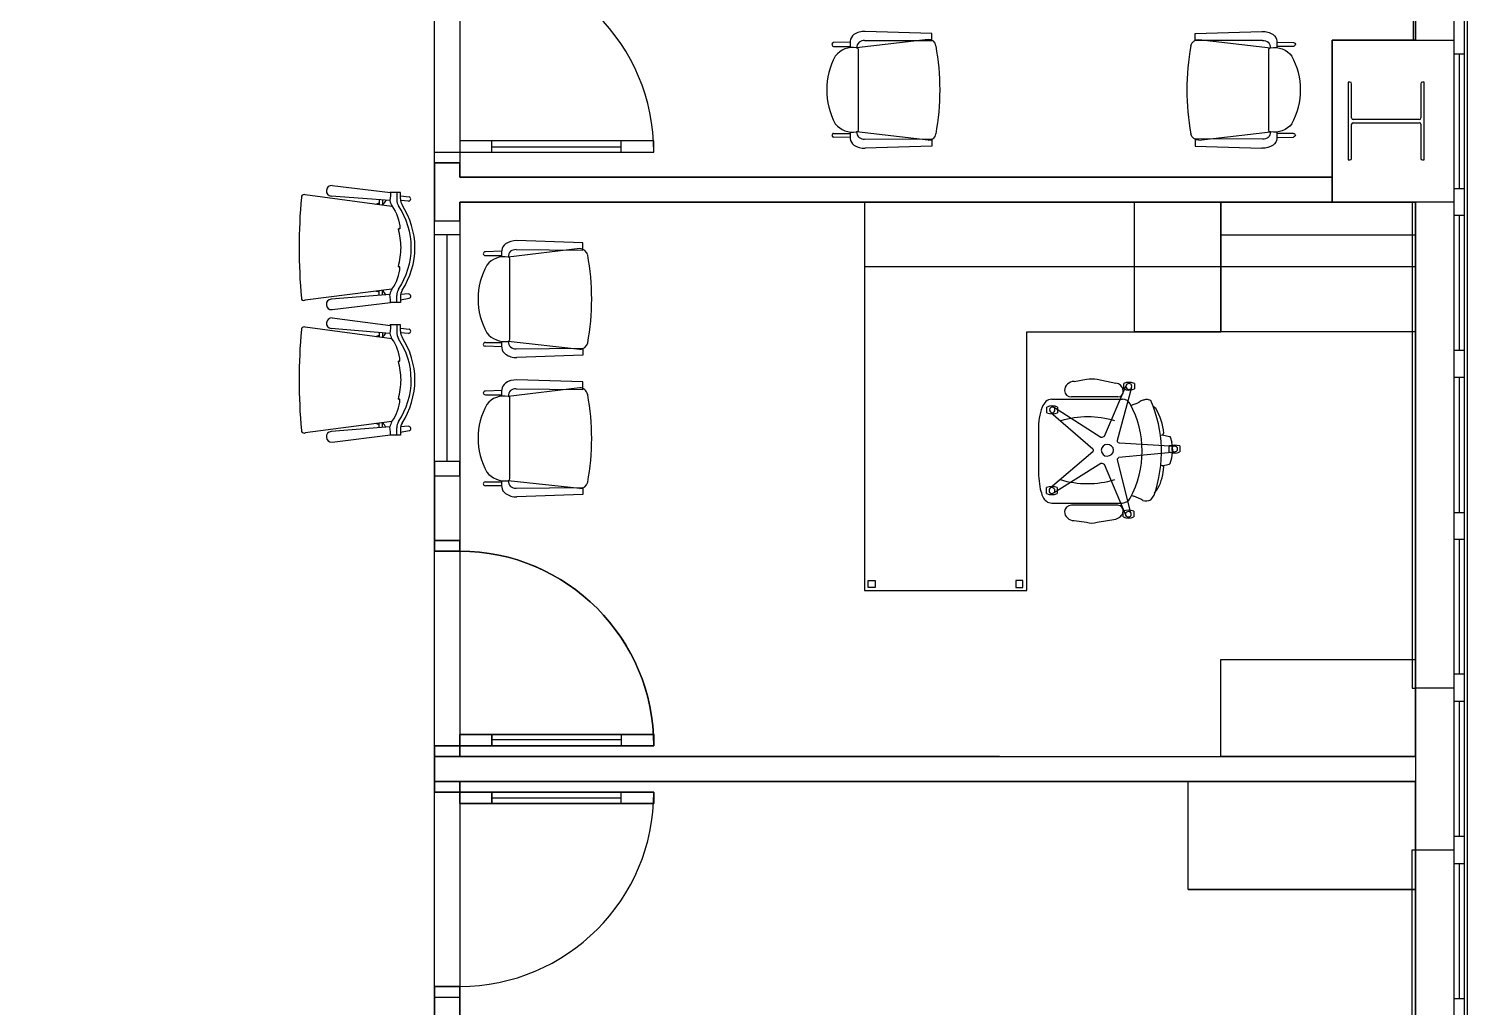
# Model space of a CAD drawing. Header units: inches. Extents: x 0 to 165, y 0 to 113.
# Drawn here: x 142.47 to 164.68, y 83.49 to 98.59 of the extents above; entities that cross this region are included whole.
import ezdxf

# ---------------------------------------------------------------- set-up
doc = ezdxf.new("R2010")
doc.units = ezdxf.units.IN
doc.header["$MEASUREMENT"] = 0
for name, color, linetype in [('COE', 2, 'Continuous'), ('ExtWalls', 7, 'Continuous'), ('Furnishings', 7, 'Continuous'), ('IntDoorsWindows', 4, 'Continuous'), ('IntWalls', 5, 'Continuous'), ('Structure', 1, 'Continuous')]:
    doc.layers.add(name, color=color, linetype=linetype)

msp = doc.modelspace()

# ---------------------------------------------------------------- linework, layer by layer
at = {"layer": 'COE'}
for points in [[(129.652, 112.618), (147.184, 112.618), (147.184, 111.333), (149.679, 111.333), (149.679, 112.618), (162.18, 112.618), (162.18, 110.921), (163.884, 110.921), (163.884, 98.42), (162.6, 98.42), (162.6, 95.917), (163.884, 95.917), (163.884, 73.419), (162.6, 73.419), (162.6, 70.916), (163.835, 70.916), (163.884, 48.418)], [(127.626, 82.955), (148.674, 82.955), (148.74, 82.955), (148.74, 101.541), (139.138, 101.541), (139.138, 98.379), (129.536, 98.379), (129.536, 96.518), (129.536, 96.419), (127.618, 96.419), (127.622, 82.959)]]:
    msp.add_lwpolyline(points, dxfattribs=at)
for points in [[(152.355, 112.618), (152.355, 101.541), (149.127, 101.541), (149.127, 96.304), (162.6, 96.304), (162.6, 98.42), (163.884, 98.42), (163.884, 100.916), (163.884, 100.916), (163.884, 103.419), (163.884, 103.419), (163.884, 110.921), (162.18, 110.921), (162.18, 112.618)], [(149.127, 95.917), (149.127, 87.361), (163.884, 87.361), (163.884, 88.415), (163.884, 88.415), (163.884, 95.917)], [(163.884, 86.974), (149.127, 86.974), (149.127, 77.355), (163.884, 77.355)]]:
    msp.add_lwpolyline(points, close=True, dxfattribs=at)
at = {"layer": 'ExtWalls'}
for points in [[(7.164, 113.416), (164.683, 113.416), (164.683, 5.909), (164.683, 8.412)], [(7.164, 113.416), (164.683, 113.416), (164.683, 5.909), (82.844, 5.909)], [(164.642, 10.907), (164.642, 70.916), (164.642, 95.917), (164.642, 113.375), (164.477, 113.375), (164.477, 113.21), (164.477, 95.917), (164.477, 70.916), (164.477, 10.907)], [(163.884, 100.916), (163.851, 100.916), (163.851, 98.42)], [(164.477, 95.917), (162.6, 95.917), (162.6, 98.42), (164.477, 98.42)], [(164.477, 98.206), (164.642, 98.206)], [(164.56, 98.206), (164.56, 96.123)], [(164.642, 96.123), (164.477, 96.123)], [(163.835, 95.917), (163.835, 88.415), (163.884, 88.415)], [(163.884, 95.917), (163.884, 93.916)], [(164.642, 95.711), (164.477, 95.711)], [(164.56, 95.711), (164.56, 93.628)], [(164.642, 93.628), (164.477, 93.628)], [(164.642, 93.208), (164.477, 93.208)], [(164.56, 93.208), (164.56, 91.124)], [(164.642, 91.124), (164.477, 91.124)], [(164.642, 90.712), (164.477, 90.712)], [(164.56, 90.712), (164.56, 88.629)], [(164.642, 88.629), (164.477, 88.629)], [(164.477, 88.415), (163.884, 88.415), (163.884, 85.92), (164.477, 85.92)], [(164.642, 88.209), (164.477, 88.209)], [(164.56, 88.209), (164.56, 86.126)], [(164.642, 86.126), (164.477, 86.126)], [(163.884, 78.418), (163.835, 78.418), (163.835, 85.92), (163.884, 85.92)], [(164.642, 85.706), (164.477, 85.706)], [(164.56, 85.706), (164.56, 83.622)], [(164.642, 83.622), (164.477, 83.622)]]:
    msp.add_lwpolyline(points, dxfattribs=at)
at = {"layer": 'Furnishings'}
for points in [[(156.358, 98.429), (155.254, 98.297)], [(155.378, 98.412), (156.415, 98.412), (156.415, 98.519), (155.386, 98.552)], [(161.521, 98.412), (160.483, 98.412), (160.483, 98.519), (161.513, 98.552)], [(160.541, 98.429), (161.644, 98.297)], [(155.155, 98.387), (154.9, 98.379)], [(154.9, 98.322), (155.155, 98.322)], [(155.287, 97.029), (155.287, 98.272)], [(161.62, 97.029), (161.62, 98.272)], [(161.743, 98.387), (161.999, 98.379)], [(161.999, 98.322), (161.743, 98.322)], [(154.9, 96.979), (155.155, 96.979)], [(155.155, 96.913), (154.9, 96.922)], [(156.358, 96.872), (155.254, 97.004)], [(155.378, 96.889), (156.415, 96.897), (156.415, 96.782), (155.386, 96.749)], [(161.521, 96.889), (160.483, 96.897), (160.483, 96.782), (161.513, 96.749)], [(160.541, 96.872), (161.644, 97.004)], [(161.999, 96.979), (161.743, 96.979)], [(161.743, 96.913), (161.999, 96.922)], [(147.159, 96.172), (148.057, 96.065), (148.057, 96.016), (148.049, 95.942), (147.143, 96.008)], [(148.081, 95.851), (146.739, 96.032)], [(147.884, 95.95), (147.884, 95.884)], [(147.933, 95.95), (147.933, 95.876)], [(148.213, 95.966), (148.213, 96.065), (148.156, 96.065), (148.049, 96.065)], [(148.156, 96.065), (148.156, 95.95)], [(148.213, 96.016), (148.345, 95.999)], [(148.337, 95.933), (148.213, 95.942)], [(160.879, 95.917), (163.884, 95.917)], [(150, 95.184), (151.03, 95.176), (151.03, 95.291), (150.008, 95.324)], [(149.778, 95.159), (149.523, 95.151)], [(149.523, 95.093), (149.778, 95.093)], [(150.98, 95.201), (149.877, 95.069)], [(148.205, 94.921), (148.18, 94.921), (148.197, 94.921)], [(149.901, 93.801), (149.901, 95.044)], [(163.884, 94.921), (155.378, 94.921)], [(148.081, 94.575), (146.739, 94.402)], [(147.159, 94.262), (148.057, 94.369), (148.057, 94.41), (148.049, 94.492), (147.143, 94.418)], [(147.884, 94.476), (147.884, 94.55)], [(147.933, 94.484), (147.933, 94.558)], [(148.213, 94.459), (148.213, 94.369), (148.156, 94.369), (148.049, 94.369)], [(148.156, 94.369), (148.156, 94.476)], [(148.337, 94.501), (148.213, 94.492)], [(148.213, 94.41), (148.345, 94.435)], [(148.081, 93.809), (146.739, 93.99)], [(147.159, 94.13), (148.057, 94.015), (148.057, 93.974), (148.049, 93.891), (147.143, 93.965)], [(148.213, 93.924), (148.213, 94.023), (148.156, 94.023), (148.049, 94.023)], [(148.156, 94.023), (148.156, 93.908)], [(148.213, 93.974), (148.345, 93.957)], [(147.884, 93.908), (147.884, 93.834)], [(147.933, 93.899), (147.933, 93.834)], [(148.337, 93.891), (148.213, 93.899)], [(149.523, 93.751), (149.778, 93.751)], [(150.98, 93.644), (149.877, 93.768)], [(163.884, 93.916), (160.879, 93.916)], [(149.778, 93.685), (149.523, 93.694)], [(150, 93.652), (151.03, 93.661), (151.03, 93.554), (150.008, 93.521)], [(148.205, 93.463), (148.18, 93.463), (148.197, 93.463)], [(150, 93.035), (151.03, 93.026), (151.03, 93.142), (150.008, 93.175)], [(159.413, 93.084), (159.075, 92.302), (159.067, 92.294), (159.042, 92.285), (159.026, 92.285), (158.293, 92.755)], [(160.179, 92.145), (159.314, 92.195), (159.298, 92.203), (159.281, 92.219), (159.281, 92.244), (159.503, 93.059)], [(159.38, 93.035), (159.38, 93.117)], [(159.545, 93.117), (159.545, 93.035)], [(148.205, 92.878), (148.18, 92.878), (148.197, 92.878)], [(149.778, 93.01), (149.523, 93.002)], [(149.523, 92.944), (149.778, 92.944)], [(150.98, 93.051), (149.877, 92.919)], [(149.901, 91.651), (149.901, 92.895)], [(158.268, 92.878), (159.363, 92.878)], [(159.289, 92.911), (158.573, 92.911)], [(158.194, 92.664), (158.194, 92.755)], [(158.252, 92.672), (158.902, 92.112), (158.91, 92.096), (158.91, 92.079), (158.902, 92.063), (158.243, 91.503)], [(158.359, 92.755), (158.359, 92.664)], [(148.081, 92.532), (146.739, 92.359)], [(147.159, 92.211), (148.057, 92.327), (148.057, 92.368), (148.049, 92.45), (147.143, 92.376)], [(147.884, 92.434), (147.884, 92.508)], [(147.933, 92.442), (147.933, 92.516)], [(148.213, 92.417), (148.213, 92.318), (148.156, 92.318), (148.049, 92.318)], [(148.156, 92.318), (148.156, 92.434)], [(148.337, 92.458), (148.213, 92.45)], [(148.213, 92.368), (148.345, 92.392)], [(159.94, 92.318), (159.981, 92.327)], [(159.973, 92.327), (160.088, 92.302), (160.096, 92.302), (160.096, 92.294), (160.121, 92.211)], [(160.137, 92.088), (160.121, 92.211)], [(159.487, 91.124), (159.281, 91.939), (159.281, 91.956), (159.298, 91.972), (159.306, 91.981), (160.179, 92.063)], [(160.08, 92.063), (160.08, 92.154)], [(160.096, 91.882), (160.121, 91.972), (160.137, 92.088)], [(160.245, 92.154), (160.245, 92.063)], [(158.293, 91.429), (159.026, 91.89), (159.042, 91.89), (159.059, 91.882), (159.075, 91.874), (159.413, 91.083)], [(159.981, 91.849), (159.948, 91.857)], [(159.973, 91.849), (160.08, 91.874)], [(159.989, 91.75), (159.997, 91.824)], [(149.523, 91.602), (149.778, 91.602)], [(149.778, 91.536), (149.523, 91.536)], [(150.98, 91.495), (149.877, 91.618)], [(150, 91.503), (151.03, 91.511), (151.03, 91.404), (150.008, 91.371)], [(158.079, 91.569), (158.087, 91.487)], [(158.186, 91.421), (158.186, 91.511)], [(158.35, 91.511), (158.35, 91.421)], [(158.268, 91.272), (159.363, 91.272)], [(159.289, 91.239), (158.573, 91.239)], [(159.372, 91.058), (159.372, 91.149)], [(159.536, 91.149), (159.536, 91.058)], [(160.376, 85.31), (163.884, 85.31)]]:
    msp.add_lwpolyline(points, dxfattribs=at)
for points in [[(146.682, 95.991, 0.023893), (146.649, 95.217, 0.023642), (146.682, 94.435)], [(148.081, 95.859, -0.135313), (148.205, 95.505), (148.18, 95.505), (148.197, 95.505)], [(148.18, 94.575, 0.154054), (148.378, 95.217, 0.154054), (148.18, 95.859)], [(146.682, 93.949, 0.023893), (146.649, 93.175, 0.023975), (146.682, 92.392)], [(148.18, 92.532, 0.154054), (148.378, 93.175, 0.153124), (148.18, 93.809)], [(158.614, 93.15), (158.803, 93.183, -0.075021), (158.968, 93.183), (159.256, 93.125)], [(159.8, 91.322, 0.000008), (159.849, 91.396, 0.186521), (159.8, 92.854)], [(159.997, 92.351, 0.127497), (159.874, 92.73), (159.833, 92.763)], [(158.614, 91.001), (158.803, 90.976, 0.150026), (158.968, 90.976), (159.256, 91.025)]]:
    msp.add_lwpolyline(points, format="xyb", dxfattribs=at)
for points in [[(157.881, 93.916), (160.879, 93.916), (160.879, 95.917), (157.881, 95.917), (155.378, 95.917), (155.378, 91.165), (155.378, 89.922), (156.629, 89.922), (157.881, 89.922), (157.881, 91.165)], [(159.545, 93.916), (159.545, 95.917), (160.879, 95.917), (160.879, 93.916)], [(160.879, 95.415), (163.884, 95.415), (163.884, 93.916), (160.879, 93.916)], [(155.435, 89.971), (155.435, 90.078), (155.542, 90.078), (155.542, 89.971)], [(157.823, 89.971), (157.823, 90.078), (157.716, 90.078), (157.716, 89.971)], [(163.884, 87.361), (160.879, 87.361), (160.879, 88.86), (163.884, 88.86)], [(160.376, 86.974), (163.884, 86.974), (163.884, 85.31), (160.376, 85.31)]]:
    msp.add_lwpolyline(points, close=True, dxfattribs=at)
for centre, radius, start, end in [((155.914, 97.65), 1.119, 152.1399, 207.8601), ((152.776, 97.65), 3.767, 349.6095, 10.3905), ((164.123, 97.65), 3.768, 169.6111, 190.3889), ((161.036, 97.65), 1.074, 330.8705, 29.1295), ((68.768, 254.109), 176.88, 296.55163, 296.56952), ((147.113, 95.206), 1.108, 0.5782, 15.677), ((147.221, 95.222), 1.215, 326.854, 359.7475), ((150.006, 95.122), 0.235, 166.8155, 193.1845), ((147.398, 94.422), 3.767, 349.6109, 10.3891), ((150.485, 94.422), 1.074, 150.8656, 209.1344), ((42.401, 304.826), 235.862, 296.55237, 296.5658), ((149.972, 93.718), 0.2, 165.7279, 194.2721), ((147.172, 93.186), 1.264, 327.5235, 359.4677), ((147.443, 92.269), 3.722, 349.5481, 10.4519), ((150.485, 92.273), 1.074, 150.8656, 209.1344), ((159.079, 92.417), 1.017, 160.6107, 180.4688), ((158.138, 92.075), 1.526, 331.471, 28.529), ((-69.703, 665.972), 617.318, 291.794592, 291.80694), ((158.824, 91.171), 1.431, 73.1046, 106.8954), ((159.125, 92.087), 0.0914, 90.5038, 269.4966), ((149.972, 91.569), 0.2, 165.7279, 194.2721), ((158.82, 93.032), 1.459, 253.2682, 286.7318), ((159.297, 90.689), 0.731, 58.7218, 70.8759)]:
    msp.add_arc(centre, radius, start, end, dxfattribs=at)
for points in [[(155.213, 98.503), (155.18, 98.478), (155.164, 98.445), (155.155, 98.404)], [(155.155, 98.404), (155.155, 98.371), (155.155, 98.338), (155.155, 98.305)], [(155.386, 98.552), (155.328, 98.56), (155.262, 98.536), (155.213, 98.503)], [(155.378, 98.412), (155.345, 98.412), (155.32, 98.404), (155.295, 98.387)], [(156.481, 98.33), (156.473, 98.387), (156.424, 98.429), (156.358, 98.429)], [(160.417, 98.33), (160.426, 98.387), (160.483, 98.429), (160.541, 98.429)], [(161.513, 98.552), (161.579, 98.56), (161.636, 98.536), (161.686, 98.503)], [(161.521, 98.412), (161.554, 98.412), (161.587, 98.404), (161.612, 98.387)], [(161.686, 98.503), (161.719, 98.478), (161.743, 98.445), (161.743, 98.404)], [(161.743, 98.404), (161.743, 98.371), (161.743, 98.338), (161.743, 98.305)], [(154.9, 98.379), (154.884, 98.379), (154.875, 98.371), (154.875, 98.355)], [(154.875, 98.355), (154.875, 98.338), (154.884, 98.322), (154.9, 98.322)], [(155.254, 98.297), (155.131, 98.322), (155.007, 98.272), (154.925, 98.173)], [(155.295, 98.387), (155.271, 98.363), (155.254, 98.33), (155.254, 98.297)], [(155.287, 98.272), (155.279, 98.289), (155.271, 98.297), (155.254, 98.297)], [(161.612, 98.387), (161.636, 98.363), (161.644, 98.33), (161.644, 98.297)], [(161.62, 98.272), (161.62, 98.289), (161.628, 98.297), (161.644, 98.297)], [(161.644, 98.297), (161.768, 98.322), (161.9, 98.272), (161.974, 98.173)], [(161.999, 98.379), (162.015, 98.379), (162.032, 98.371), (162.032, 98.355)], [(162.032, 98.355), (162.023, 98.338), (162.015, 98.322), (161.999, 98.322)], [(154.925, 97.127), (155.007, 97.029), (155.131, 96.979), (155.254, 97.004)], [(161.974, 97.127), (161.9, 97.029), (161.768, 96.979), (161.644, 97.004)], [(154.9, 96.979), (154.884, 96.979), (154.875, 96.963), (154.875, 96.946)], [(154.875, 96.946), (154.875, 96.93), (154.884, 96.922), (154.9, 96.922)], [(155.155, 96.996), (155.155, 96.963), (155.155, 96.93), (155.155, 96.897)], [(155.155, 96.897), (155.164, 96.856), (155.18, 96.823), (155.213, 96.798)], [(155.254, 97.004), (155.271, 97.004), (155.279, 97.012), (155.287, 97.029)], [(155.254, 97.004), (155.254, 96.971), (155.271, 96.938), (155.295, 96.913)], [(155.295, 96.913), (155.32, 96.897), (155.345, 96.889), (155.378, 96.889)], [(156.358, 96.872), (156.424, 96.872), (156.473, 96.913), (156.481, 96.971)], [(160.541, 96.872), (160.483, 96.872), (160.426, 96.913), (160.417, 96.971)], [(161.612, 96.913), (161.587, 96.897), (161.554, 96.889), (161.521, 96.889)], [(161.644, 97.004), (161.644, 96.971), (161.636, 96.938), (161.612, 96.913)], [(161.644, 97.004), (161.628, 97.004), (161.62, 97.012), (161.62, 97.029)], [(161.743, 96.897), (161.743, 96.856), (161.719, 96.823), (161.686, 96.798)], [(161.743, 96.996), (161.743, 96.963), (161.743, 96.93), (161.743, 96.897)], [(161.999, 96.979), (162.015, 96.979), (162.032, 96.963), (162.032, 96.946)], [(162.032, 96.946), (162.023, 96.93), (162.015, 96.922), (161.999, 96.922)], [(155.213, 96.798), (155.262, 96.765), (155.328, 96.749), (155.386, 96.749)], [(161.686, 96.798), (161.636, 96.765), (161.579, 96.749), (161.513, 96.749)], [(147.159, 96.172), (147.11, 96.18), (147.077, 96.148), (147.069, 96.098)], [(146.739, 96.032), (146.723, 96.04), (146.698, 96.032), (146.682, 96.008)], [(146.682, 96.008), (146.682, 95.999), (146.682, 95.999), (146.682, 95.991)], [(147.069, 96.098), (147.06, 96.057), (147.093, 96.016), (147.143, 96.008)], [(148.156, 95.95), (148.156, 95.917), (148.164, 95.884), (148.18, 95.859)], [(148.213, 95.966), (148.213, 95.933), (148.221, 95.9), (148.238, 95.876)], [(148.337, 95.933), (148.353, 95.933), (148.37, 95.942), (148.37, 95.966)], [(148.37, 95.966), (148.37, 95.983), (148.361, 95.991), (148.345, 95.999)], [(147.933, 95.876), (147.958, 95.9), (147.974, 95.917), (147.991, 95.942)], [(148.049, 95.942), (148.057, 95.909), (148.065, 95.884), (148.081, 95.859)], [(148.436, 95.217), (148.436, 95.448), (148.361, 95.678), (148.238, 95.876)], [(150.008, 95.324), (149.943, 95.324), (149.885, 95.308), (149.836, 95.275)], [(148.18, 94.921), (148.205, 95.019), (148.221, 95.118), (148.221, 95.217)], [(149.523, 95.151), (149.506, 95.151), (149.49, 95.135), (149.49, 95.118)], [(149.49, 95.118), (149.49, 95.11), (149.506, 95.093), (149.523, 95.093)], [(149.877, 95.069), (149.753, 95.093), (149.621, 95.044), (149.547, 94.945)], [(149.836, 95.275), (149.803, 95.25), (149.778, 95.209), (149.778, 95.176)], [(149.91, 95.159), (149.885, 95.135), (149.877, 95.102), (149.877, 95.069)], [(149.901, 95.044), (149.901, 95.061), (149.893, 95.069), (149.877, 95.069)], [(150, 95.184), (149.967, 95.184), (149.934, 95.176), (149.91, 95.159)], [(151.104, 95.102), (151.087, 95.159), (151.038, 95.201), (150.98, 95.201)], [(148.081, 94.575), (148.156, 94.673), (148.197, 94.797), (148.205, 94.921)], [(146.682, 94.435), (146.682, 94.41), (146.706, 94.393), (146.731, 94.402)], [(146.731, 94.402), (146.731, 94.402), (146.739, 94.402), (146.739, 94.402)], [(147.143, 94.418), (147.093, 94.418), (147.06, 94.377), (147.069, 94.336)], [(147.884, 94.525), (147.867, 94.533), (147.851, 94.542), (147.834, 94.542)], [(147.991, 94.484), (147.974, 94.509), (147.958, 94.533), (147.933, 94.55)], [(148.081, 94.575), (148.065, 94.55), (148.057, 94.525), (148.049, 94.492)], [(148.18, 94.575), (148.164, 94.542), (148.156, 94.509), (148.156, 94.476)], [(148.238, 94.558), (148.221, 94.525), (148.213, 94.492), (148.213, 94.459)], [(148.37, 94.468), (148.37, 94.484), (148.353, 94.501), (148.337, 94.501)], [(148.345, 94.435), (148.361, 94.435), (148.378, 94.451), (148.37, 94.468)], [(147.069, 94.336), (147.069, 94.286), (147.11, 94.253), (147.159, 94.262)], [(146.739, 93.99), (146.723, 93.998), (146.698, 93.982), (146.682, 93.965)], [(146.682, 93.965), (146.682, 93.957), (146.682, 93.957), (146.682, 93.949)], [(147.069, 94.056), (147.06, 94.015), (147.093, 93.974), (147.143, 93.965)], [(147.159, 94.13), (147.11, 94.13), (147.077, 94.097), (147.069, 94.056)], [(148.37, 93.924), (148.37, 93.941), (148.361, 93.949), (148.345, 93.957)], [(147.933, 93.834), (147.958, 93.85), (147.974, 93.875), (147.991, 93.899)], [(148.049, 93.891), (148.057, 93.866), (148.065, 93.834), (148.081, 93.809)], [(148.205, 93.463), (148.197, 93.586), (148.156, 93.71), (148.081, 93.809)], [(148.156, 93.908), (148.156, 93.875), (148.164, 93.842), (148.18, 93.809)], [(148.213, 93.924), (148.213, 93.891), (148.221, 93.858), (148.238, 93.834)], [(148.436, 93.175), (148.436, 93.405), (148.361, 93.636), (148.238, 93.834)], [(148.337, 93.891), (148.353, 93.891), (148.37, 93.899), (148.37, 93.924)], [(149.523, 93.751), (149.506, 93.751), (149.49, 93.735), (149.49, 93.718)], [(149.547, 93.899), (149.621, 93.801), (149.753, 93.751), (149.877, 93.768)], [(149.877, 93.768), (149.893, 93.776), (149.901, 93.784), (149.901, 93.801)], [(149.877, 93.768), (149.877, 93.735), (149.885, 93.702), (149.91, 93.685)], [(150.98, 93.644), (151.038, 93.644), (151.087, 93.685), (151.104, 93.743)], [(149.49, 93.718), (149.49, 93.702), (149.506, 93.694), (149.523, 93.694)], [(149.778, 93.669), (149.778, 93.628), (149.803, 93.595), (149.836, 93.57)], [(149.836, 93.57), (149.885, 93.537), (149.943, 93.512), (150.008, 93.521)], [(149.91, 93.685), (149.934, 93.661), (149.967, 93.652), (150, 93.652)], [(148.221, 93.175), (148.221, 93.274), (148.205, 93.364), (148.18, 93.463)], [(148.18, 92.878), (148.205, 92.977), (148.221, 93.076), (148.221, 93.175)], [(149.836, 93.125), (149.803, 93.101), (149.778, 93.059), (149.778, 93.026)], [(150.008, 93.175), (149.943, 93.175), (149.885, 93.158), (149.836, 93.125)], [(158.614, 93.15), (158.532, 93.15), (158.466, 93.084), (158.466, 93.01)], [(159.372, 93.01), (159.363, 93.068), (159.314, 93.117), (159.256, 93.125)], [(159.545, 93.117), (159.487, 93.142), (159.429, 93.142), (159.38, 93.117)], [(159.462, 93.117), (159.438, 93.117), (159.413, 93.101), (159.413, 93.076)], [(159.413, 93.076), (159.413, 93.051), (159.438, 93.026), (159.462, 93.026)], [(159.503, 93.076), (159.503, 93.101), (159.487, 93.117), (159.462, 93.117)], [(159.462, 93.026), (159.487, 93.026), (159.503, 93.051), (159.503, 93.076)], [(148.081, 92.532), (148.156, 92.631), (148.197, 92.755), (148.205, 92.878)], [(149.523, 93.002), (149.506, 93.002), (149.49, 92.985), (149.49, 92.969)], [(149.49, 92.969), (149.49, 92.961), (149.506, 92.944), (149.523, 92.944)], [(149.877, 92.919), (149.753, 92.944), (149.621, 92.895), (149.547, 92.796)], [(149.778, 93.026), (149.77, 92.985), (149.77, 92.952), (149.778, 92.919)], [(149.91, 93.01), (149.885, 92.985), (149.877, 92.952), (149.877, 92.919)], [(149.901, 92.895), (149.901, 92.911), (149.893, 92.919), (149.877, 92.919)], [(150, 93.035), (149.967, 93.035), (149.934, 93.026), (149.91, 93.01)], [(151.104, 92.944), (151.087, 93.01), (151.038, 93.051), (150.98, 93.051)], [(158.268, 92.878), (158.202, 92.87), (158.145, 92.821), (158.12, 92.755)], [(158.466, 93.01), (158.466, 92.952), (158.515, 92.911), (158.573, 92.911)], [(159.289, 92.911), (159.339, 92.911), (159.38, 92.952), (159.372, 93.002)], [(159.479, 92.804), (159.454, 92.845), (159.413, 92.87), (159.363, 92.878)], [(159.372, 93.002), (159.372, 93.01), (159.372, 93.01), (159.372, 93.01)], [(159.38, 93.035), (159.429, 93.01), (159.487, 93.01), (159.545, 93.035)], [(159.676, 92.862), (159.66, 92.854), (159.635, 92.845), (159.619, 92.829)], [(159.726, 92.87), (159.709, 92.87), (159.693, 92.862), (159.676, 92.862)], [(159.8, 92.854), (159.775, 92.862), (159.75, 92.87), (159.726, 92.87)], [(158.359, 92.755), (158.309, 92.779), (158.243, 92.779), (158.194, 92.755)], [(158.194, 92.664), (158.243, 92.648), (158.309, 92.648), (158.359, 92.664)], [(158.276, 92.755), (158.252, 92.755), (158.235, 92.738), (158.235, 92.714)], [(158.235, 92.714), (158.235, 92.689), (158.252, 92.664), (158.276, 92.664)], [(158.318, 92.714), (158.318, 92.738), (158.301, 92.755), (158.276, 92.755)], [(158.276, 92.664), (158.301, 92.664), (158.318, 92.689), (158.318, 92.714)], [(147.884, 92.483), (147.867, 92.491), (147.851, 92.491), (147.834, 92.499)], [(147.991, 92.442), (147.974, 92.467), (147.958, 92.491), (147.933, 92.508)], [(148.081, 92.532), (148.065, 92.508), (148.057, 92.475), (148.049, 92.45)], [(148.18, 92.532), (148.164, 92.499), (148.156, 92.467), (148.156, 92.434)], [(148.238, 92.508), (148.221, 92.483), (148.213, 92.45), (148.213, 92.417)], [(148.37, 92.425), (148.37, 92.442), (148.353, 92.458), (148.337, 92.458)], [(148.345, 92.392), (148.361, 92.392), (148.378, 92.409), (148.37, 92.425)], [(158.062, 92.409), (158.062, 92.187), (158.062, 91.964), (158.062, 91.742)], [(146.682, 92.392), (146.682, 92.368), (146.706, 92.351), (146.731, 92.351)], [(146.731, 92.351), (146.731, 92.351), (146.739, 92.351), (146.739, 92.359)], [(147.143, 92.376), (147.093, 92.376), (147.06, 92.335), (147.069, 92.285)], [(147.069, 92.285), (147.069, 92.244), (147.11, 92.211), (147.159, 92.211)], [(159.223, 92.088), (159.223, 92.137), (159.174, 92.178), (159.125, 92.178)], [(159.981, 92.327), (159.989, 92.335), (159.997, 92.343), (159.997, 92.351)], [(159.125, 91.997), (159.174, 91.997), (159.223, 92.038), (159.223, 92.088)], [(160.245, 92.154), (160.195, 92.17), (160.137, 92.17), (160.08, 92.154)], [(160.08, 92.063), (160.137, 92.038), (160.195, 92.038), (160.245, 92.063)], [(160.162, 92.154), (160.137, 92.154), (160.121, 92.129), (160.121, 92.104)], [(160.121, 92.104), (160.121, 92.079), (160.137, 92.063), (160.162, 92.063)], [(160.212, 92.104), (160.212, 92.129), (160.187, 92.154), (160.162, 92.154)], [(160.162, 92.063), (160.187, 92.063), (160.212, 92.079), (160.212, 92.104)], [(149.547, 91.75), (149.621, 91.651), (149.753, 91.602), (149.877, 91.618)], [(158.062, 91.742), (158.062, 91.684), (158.07, 91.627), (158.079, 91.569)], [(159.857, 91.429), (159.932, 91.519), (159.973, 91.635), (159.989, 91.75)], [(159.997, 91.824), (159.997, 91.832), (159.989, 91.849), (159.981, 91.849)], [(160.08, 91.874), (160.088, 91.874), (160.096, 91.882), (160.096, 91.882)], [(149.523, 91.602), (149.506, 91.594), (149.49, 91.585), (149.49, 91.569)], [(149.49, 91.569), (149.49, 91.552), (149.506, 91.544), (149.523, 91.536)], [(149.778, 91.519), (149.778, 91.478), (149.803, 91.445), (149.836, 91.421)], [(149.877, 91.618), (149.893, 91.627), (149.901, 91.635), (149.901, 91.651)], [(149.877, 91.618), (149.877, 91.585), (149.885, 91.552), (149.91, 91.528)], [(149.91, 91.528), (149.934, 91.511), (149.967, 91.503), (150, 91.503)], [(150.98, 91.495), (151.038, 91.495), (151.087, 91.536), (151.104, 91.594)], [(158.35, 91.511), (158.301, 91.536), (158.243, 91.536), (158.186, 91.511)], [(158.268, 91.511), (158.243, 91.511), (158.227, 91.487), (158.227, 91.462)], [(158.318, 91.462), (158.318, 91.487), (158.293, 91.511), (158.268, 91.511)], [(149.836, 91.421), (149.885, 91.388), (149.943, 91.363), (150.008, 91.371)], [(158.087, 91.487), (158.103, 91.445), (158.112, 91.412), (158.128, 91.371)], [(158.128, 91.371), (158.153, 91.314), (158.21, 91.272), (158.268, 91.272)], [(158.186, 91.421), (158.243, 91.396), (158.301, 91.396), (158.35, 91.421)], [(158.227, 91.462), (158.227, 91.437), (158.243, 91.421), (158.268, 91.421)], [(158.268, 91.421), (158.293, 91.421), (158.318, 91.437), (158.318, 91.462)], [(159.363, 91.272), (159.413, 91.281), (159.454, 91.305), (159.479, 91.347)], [(159.503, 91.388), (159.512, 91.388), (159.528, 91.379), (159.536, 91.379)], [(159.676, 91.314), (159.717, 91.305), (159.759, 91.305), (159.8, 91.322)], [(158.573, 91.239), (158.515, 91.239), (158.466, 91.198), (158.466, 91.141)], [(158.466, 91.141), (158.466, 91.067), (158.532, 91.001), (158.614, 91.001)], [(159.256, 91.025), (159.314, 91.042), (159.363, 91.083), (159.372, 91.141)], [(159.372, 91.141), (159.38, 91.19), (159.339, 91.239), (159.289, 91.239)], [(159.536, 91.149), (159.479, 91.165), (159.421, 91.165), (159.372, 91.149)], [(159.454, 91.141), (159.429, 91.141), (159.405, 91.124), (159.405, 91.099)], [(159.405, 91.099), (159.405, 91.075), (159.429, 91.058), (159.454, 91.058)], [(159.495, 91.099), (159.495, 91.124), (159.479, 91.141), (159.454, 91.141)], [(159.454, 91.058), (159.479, 91.058), (159.495, 91.075), (159.495, 91.099)], [(159.372, 91.058), (159.421, 91.034), (159.479, 91.034), (159.536, 91.058)]]:
    msp.add_open_spline(points, degree=3, dxfattribs=at)
at = {"layer": 'IntDoorsWindows'}
for points in [[(149.127, 96.691), (152.125, 96.691), (152.125, 96.864), (149.127, 96.864)], [(149.127, 96.526), (148.74, 96.526), (148.74, 96.691), (149.127, 96.691)], [(148.74, 95.629), (149.127, 95.629), (149.127, 95.415), (148.74, 95.415)], [(148.74, 91.915), (148.74, 91.692), (149.127, 91.692), (149.127, 91.915)], [(149.127, 90.696), (148.74, 90.696), (149.127, 90.696), (148.74, 90.696), (148.74, 90.531), (149.127, 90.531)], [(149.127, 87.526), (149.127, 87.361), (148.74, 87.361), (149.127, 87.361), (149.127, 87.526), (152.125, 87.526), (152.125, 87.698), (152.125, 87.526), (149.127, 87.526), (149.127, 87.698), (152.125, 87.698), (149.127, 87.698)], [(149.127, 87.526), (152.125, 87.526), (152.125, 87.698), (149.127, 87.698)], [(149.621, 87.698), (149.621, 87.526)], [(149.621, 86.809), (149.621, 86.636)], [(149.127, 83.639), (148.74, 83.639), (148.74, 83.812), (149.127, 83.812)], [(149.127, 83.639), (148.74, 83.639), (148.74, 83.812), (149.127, 83.812)]]:
    msp.add_lwpolyline(points, close=True, dxfattribs=at)
for points in [[(149.621, 96.691), (149.621, 96.864)], [(151.622, 96.691), (151.622, 96.864)], [(149.621, 96.773), (151.622, 96.773)], [(149.127, 95.917), (149.127, 95.917)], [(148.74, 91.915), (148.74, 95.415)], [(148.93, 95.415), (148.93, 91.915)], [(149.127, 95.415), (149.127, 91.915)], [(149.127, 90.696), (149.127, 90.531), (148.74, 90.531), (148.74, 90.696)], [(149.127, 87.361), (148.74, 87.361), (148.74, 87.526), (149.127, 87.526), (148.74, 87.526), (148.74, 87.361)], [(151.622, 87.616), (149.621, 87.616)], [(151.622, 87.698), (151.622, 87.526)], [(148.74, 86.974), (149.127, 86.974), (148.74, 86.974), (148.74, 86.809), (148.74, 86.974), (149.127, 86.974), (149.127, 86.809), (152.125, 86.809), (152.125, 86.636), (152.125, 86.809), (149.127, 86.809), (149.127, 86.636), (152.125, 86.636), (149.127, 86.636), (149.127, 86.809), (148.74, 86.809), (149.127, 86.809), (149.127, 86.974)], [(151.622, 86.718), (149.621, 86.718)], [(151.622, 86.636), (151.622, 86.809)], [(149.127, 83.639), (148.74, 83.639)]]:
    msp.add_lwpolyline(points, dxfattribs=at)
msp.add_lwpolyline([(152.125, 87.526, 0.41358), (149.127, 90.531, -0.41358)], format="xyb", close=True, dxfattribs=at)
for centre, radius, start, end in [((149.127, 96.691), 2.998, 0.0064, 89.9936), ((149.12, 87.526), 3.005, 359.9834, 89.8594), ((149.127, 86.809), 2.998, 270.0064, 359.9936), ((149.127, 86.809), 2.998, 270.0064, 359.9936)]:
    msp.add_arc(centre, radius, start, end, dxfattribs=at)
at = {"layer": 'IntWalls'}
for points in [[(148.74, 95.629), (149.127, 95.629), (149.127, 95.917), (162.6, 95.917), (162.6, 96.304), (149.127, 96.304), (149.127, 96.526), (148.74, 96.526), (148.74, 95.629), (148.74, 96.526), (149.127, 96.526)], [(148.74, 91.692), (148.74, 90.696)], [(149.127, 91.692), (149.127, 90.696)], [(157.461, 87.361), (149.127, 87.361), (149.127, 87.526), (148.74, 87.526), (148.74, 86.809), (149.127, 86.809), (149.127, 86.974), (157.461, 86.974), (163.884, 86.974)], [(148.74, 86.974), (148.74, 87.361)], [(157.255, 87.361), (163.884, 87.361)], [(163.884, 77.355), (149.127, 77.355), (149.127, 83.812), (148.74, 83.812), (148.74, 82.955), (135.713, 82.955)]]:
    msp.add_lwpolyline(points, dxfattribs=at)
at = {"layer": 'Structure'}
for points in [[(162.871, 97.77), (162.847, 97.77), (162.847, 96.568), (162.871, 96.568)], [(162.896, 97.218), (162.896, 97.745)], [(163.967, 97.745), (163.967, 97.218)], [(163.991, 96.568), (164.016, 96.568), (164.016, 97.77), (163.991, 97.77)], [(162.896, 96.592), (162.896, 97.119)], [(163.942, 97.193), (162.921, 97.193)], [(162.921, 97.144), (163.942, 97.144)], [(163.967, 97.119), (163.967, 96.592)]]:
    msp.add_lwpolyline(points, dxfattribs=at)
for points in [[(162.896, 97.745), (162.896, 97.762), (162.888, 97.77), (162.871, 97.77)], [(163.991, 97.77), (163.975, 97.77), (163.967, 97.762), (163.967, 97.745)], [(162.896, 97.218), (162.896, 97.202), (162.913, 97.193), (162.921, 97.193)], [(162.921, 97.144), (162.913, 97.144), (162.896, 97.136), (162.896, 97.119)], [(163.942, 97.193), (163.959, 97.193), (163.967, 97.202), (163.967, 97.218)], [(163.967, 97.119), (163.967, 97.136), (163.959, 97.144), (163.942, 97.144)], [(162.871, 96.568), (162.888, 96.568), (162.896, 96.576), (162.896, 96.592)], [(163.967, 96.592), (163.967, 96.576), (163.975, 96.568), (163.991, 96.568)]]:
    msp.add_open_spline(points, degree=3, dxfattribs=at)

doc.saveas('drawing.dxf')
